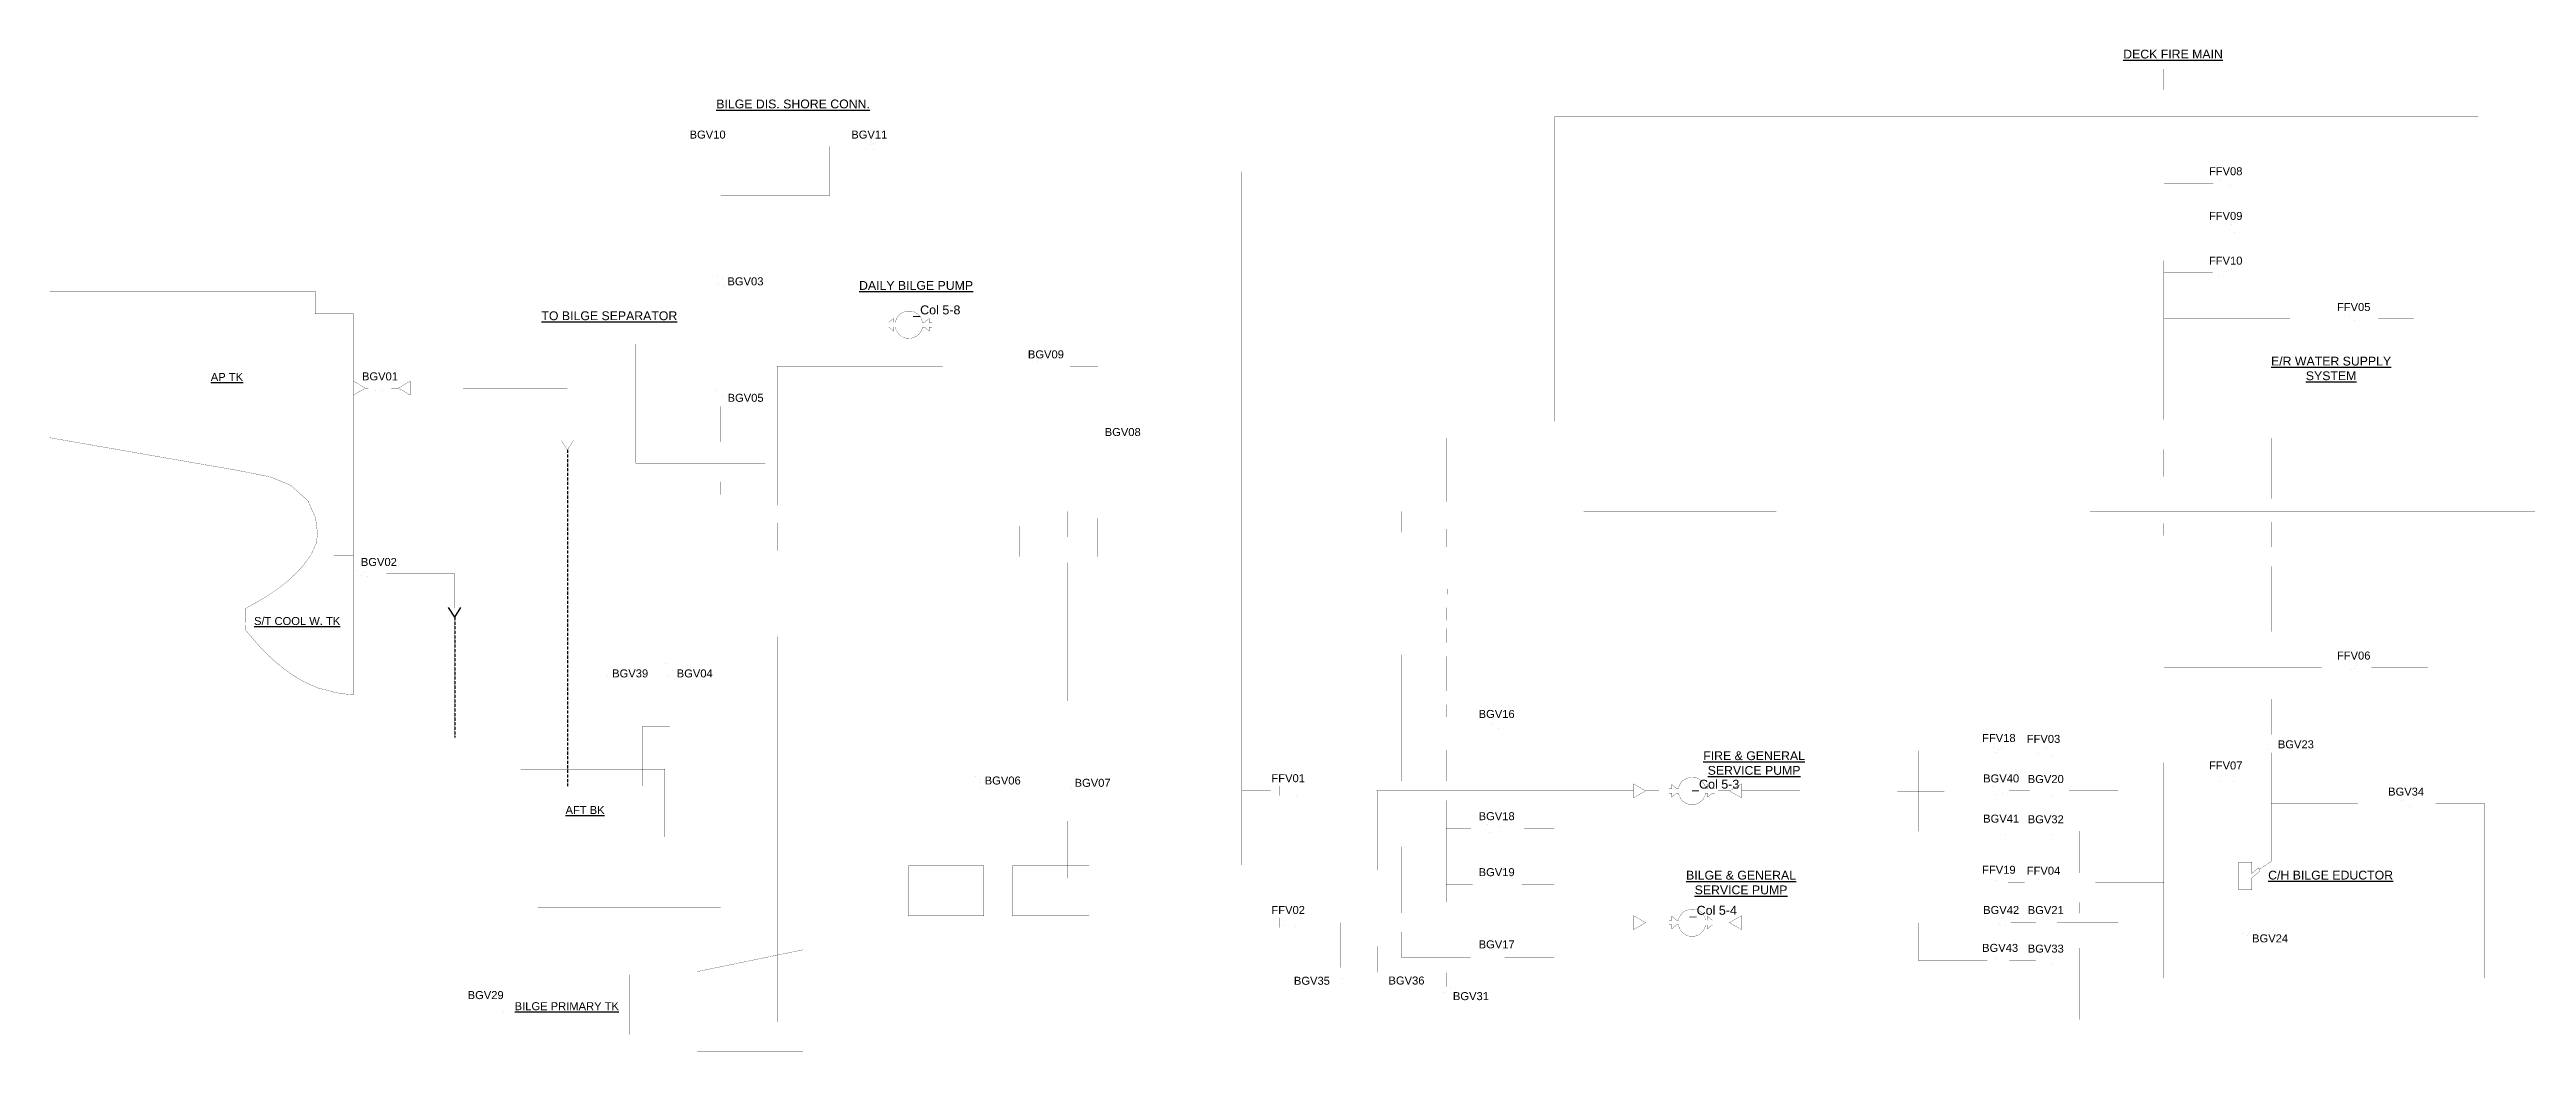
# Model space of a CAD drawing. Extents: x 136597 to 314487, y 107362 to 235283.
# Drawn here: x 140917 to 144015, y 117970 to 119228 of the extents above; entities that cross this region are included whole.
import ezdxf

# ---------------------------------------------------------------- set-up
doc = ezdxf.new("R2010")
doc.units = 0
doc.header["$MEASUREMENT"] = 0
doc.linetypes.add('DASHED', pattern=[19.05, 12.7, -6.35])
for name, color, linetype in [('Ballast', 80, 'CONTINUOUS'), ('Bilge - Ballast', 233, 'CONTINUOUS'), ('Omriss tanker Bilge', 132, 'CONTINUOUS'), ('Symboler', 42, 'CONTINUOUS'), ('TEKST', 7, 'CONTINUOUS')]:
    doc.layers.add(name, color=color, linetype=linetype)
doc.layers.add('Bilge', color=50, linetype='CONTINUOUS', plot=False)
doc.layers.add('FIFI', color=10, linetype='CONTINUOUS', plot=False)
doc.styles.add('ARIAL', font='ARIAL.TTF', dxfattribs={"height": 12})

msp = doc.modelspace()

# ---------------------------------------------------------------- linework, layer by layer
at = {"layer": 'Ballast', "linetype": 'Continuous', "const_width": 0.3}
for points in [[(144241.6, 119143.7), (142799, 119143.5), (142799, 118754), (142799.3, 119143.5)], [(142799, 118730), (142799, 118662.3)], [(142799, 118638.3), (142799, 118605.6)]]:
    msp.add_lwpolyline(points, close=True, dxfattribs=at)
at = {"layer": 'Bilge', "linetype": 'DASHED', "ltscale": 0.3}
for p, q in [((141564.5, 118727), (141564.5, 118306.8)), ((141423.6, 118518), (141423.6, 118367.3))]:
    msp.add_line(p, q, dxfattribs=at)
at = {"layer": 'Bilge', "color": 2}
for q in [(141416, 118529.9), (141431.2, 118529.9)]:
    msp.add_line((141423.6, 118518), q, dxfattribs=at)
at = {"layer": 'Bilge', "linetype": 'Continuous'}
for points, const_width in [([(141727.5, 119106.6), (141710.2, 119106.6)], 0.3), ([(141749.9, 119100.6), (141749.9, 119112.7), (141738.8, 119107.9), (141727.5, 119112.7), (141727.5, 119100.6), (141738.8, 119105.3), (141749.9, 119100.6)], 0.0075), ([(141756.2, 118949.8), (141756.2, 119106.6), (141749.9, 119106.6), (141756.2, 119106.6)], 0.3), ([(141929.4, 119106.6), (141892.5, 119106.6), (141892.5, 119044.8), (141756.2, 119044.8), (141892.5, 119044.8), (141892.5, 119106.6)], 0.3), ([(141951.9, 119100.6), (141951.9, 119112.7), (141940.7, 119107.9), (141929.4, 119112.7), (141929.4, 119100.6), (141940.7, 119105.3), (141951.9, 119100.6)], 0.0075), ([(141969.1, 119106.6), (141951.9, 119106.6)], 0.3), ([(143650.3, 119054.7), (143650.3, 119066.8), (143639.1, 119062.1), (143627.8, 119066.8), (143627.8, 119054.7), (143639.1, 119059.4), (143650.3, 119054.7)], 0.0075), ([(143650.3, 118998.8), (143650.3, 119010.9), (143639.1, 119006.2), (143627.8, 119010.9), (143627.8, 118998.8), (143639.1, 119003.5), (143650.3, 118998.8)], 0.0075), ([(141762.3, 118949.8), (141750.2, 118949.8), (141754.9, 118938.6), (141750.2, 118927.3), (141762.3, 118927.3), (141757.6, 118938.6), (141762.3, 118949.8)], 0.0075), ([(143650.3, 118942.9), (143650.3, 118955.1), (143639.1, 118950.3), (143627.8, 118955.1), (143627.8, 118942.9), (143639.1, 118947.7), (143650.3, 118942.9)], 0.0075), ([(141756.2, 118927.3), (141756.2, 118804.2)], 0.3), ([(141963.4, 118883.6), (141756.2, 118883.6)], 0.3), ([(142020.5, 118883.6), (142228.2, 118883.6), (142228.2, 118761.4), (142228.2, 118883.6)], 0.3), ([(143810.3, 118884.9), (143810.3, 118897.1), (143799.2, 118892.3), (143787.8, 118897.1), (143787.8, 118884.9), (143799.2, 118889.7), (143810.3, 118884.9)], 0.0075), ([(141827, 118710.6), (141650.1, 118710.6), (141650.1, 118859.5), (141650.1, 118710.6)], 0.3), ([(141317.7, 118804.3), (141311.9, 118804.3), (141296.9, 118813), (141296.9, 118795.6), (141311.9, 118804.3), (141317.7, 118804.3)], 0.3), ([(141340.1, 118798.2), (141340.1, 118810.4), (141329, 118805.6), (141317.7, 118810.4), (141317.7, 118798.2), (141329, 118803), (141340.1, 118798.2)], 0.0075), ([(141340.1, 118804.3), (141353, 118804.3), (141368, 118813), (141368, 118795.6), (141353, 118804.3)], 0.3), ([(142150.6, 118831.8), (141827, 118831.8), (141827, 118657.8), (141827, 118831.8)], 0.3), ([(142173.1, 118825.7), (142173.1, 118837.8), (142161.9, 118833.1), (142150.6, 118837.8), (142150.6, 118825.7), (142161.9, 118830.4), (142173.1, 118825.7)], 0.0075), ([(142173.1, 118831.8), (142228.2, 118831.8)], 0.3), ([(141368, 118804.3), (141564.5, 118804.3), (141564.5, 118737.2), (141564.5, 118804.3)], 0.3), ([(141762.5, 118804.2), (141750.4, 118804.2), (141755.1, 118793.1), (141750.4, 118781.7), (141762.5, 118781.7), (141757.8, 118793.1), (141762.5, 118804.2)], 0.0075), ([(141756.5, 118718.1), (141756.5, 118781.7)], 0.3), ([(142234.2, 118761.4), (142222.1, 118761.4), (142226.8, 118750.2), (142222.1, 118738.9), (142234.2, 118738.9), (142229.5, 118750.2), (142234.2, 118761.4)], 0.0075), ([(141564.5, 118306.8), (141564.5, 118727), (141572.1, 118738.9), (141564.5, 118727), (141556.9, 118738.9), (141564.5, 118727)], 0.3), ([(142228.2, 118738.9), (142228.2, 118658.3)], 0.3), ([(144253.7, 118742), (142663.6, 118742), (142663.6, 118662.3), (142663.6, 118742)], 0.3), ([(143695.4, 118662.3), (143695.4, 118742)], 0.3), ([(141756.5, 118703.1), (141756.2, 118657.8)], 0.3), ([(141692.9, 118462.1), (141692.9, 118650.3), (142382, 118650.3), (141692.9, 118650.3)], 0.3), ([(141756.2, 118642.8), (141756.2, 118601.1)], 0.3), ([(141827, 118642.8), (141827, 118601.1)], 0.3), ([(142129.5, 118642.8), (142129.5, 118593.6)], 0.3), ([(142190.5, 118601.1), (142190.5, 118650.3)], 0.3), ([(142227.7, 118642.8), (142227.7, 118593.6)], 0.3), ([(142434, 118650.5), (144113.3, 118650)], 0.3), ([(142607.4, 118605.6), (142607.4, 118650.3)], 0.3), ([(142663.6, 118638.3), (142663.6, 118605.6)], 0.3), ([(143695.4, 118638.3), (143695.4, 118605.6)], 0.3), ([(142382, 118593.6), (141692.9, 118593.6)], 0.3), ([(142078.1, 118325.7), (142078.1, 118593.6)], 0.3), ([(142434.1, 118593.6), (144168, 118593.6)], 0.3), ([(141319.4, 118566.1), (141319.4, 118578.2), (141308.3, 118573.5), (141296.9, 118578.2), (141296.9, 118566.1), (141308.3, 118570.8), (141319.4, 118566.1)], 0.0075), ([(141319.4, 118572.2), (141423.6, 118572.2), (141423.6, 118529), (141423.6, 118572.2)], 0.3), ([(141756.2, 118586.1), (141756.2, 118155.4), (141527.3, 118155.4), (141527.3, 118060.3), (141527.3, 118155.4), (141756.2, 118155.4)], 0.3), ([(141827, 118586.1), (141827, 118011.7)], 0.3), ([(142190.5, 118322.8), (142190.5, 118586.1)], 0.3), ([(142607.4, 118581.6), (142607.4, 118312.7)], 0.3), ([(142665, 118581.7), (142663.7, 118393)], 0.3), ([(142736.8, 118253.3), (142799, 118253.3), (142799, 118583.2), (142799, 118253.3)], 0.3), ([(143695.5, 118467.2), (143695.4, 118581.6)], 0.3), ([(141524, 118308.6), (141524, 118367.3), (141423.6, 118367.3), (141423.6, 118518), (141431.2, 118529.9), (141423.6, 118518), (141416, 118529.9), (141423.6, 118518), (141423.6, 118367.3), (141524, 118367.3)], 0.3), ([(143504.4, 118363), (143504.4, 118520)], 0.3), ([(141618.1, 118459.6), (141605.9, 118459.6), (141610.7, 118448.4), (141605.9, 118437.1), (141618.1, 118437.1), (141613.3, 118448.4), (141618.1, 118459.6)], 0.0075), ([(141698.9, 118459.6), (141686.8, 118459.6), (141691.5, 118448.4), (141686.8, 118437.1), (141698.9, 118437.1), (141694.2, 118448.4), (141698.9, 118459.6)], 0.0075), ([(143695.5, 118443.2), (143695.5, 118370.9)], 0.3), ([(143810.3, 118449.1), (143810.3, 118461.2), (143799.2, 118456.4), (143787.8, 118461.2), (143787.8, 118449.1), (143799.2, 118453.8), (143810.3, 118449.1)], 0.0075), ([(141612, 118437.1), (141612, 118306.8)], 0.3), ([(141692.9, 118437.1), (141692.9, 118381.5), (141658.8, 118381.5), (141658.8, 118306.8), (141658.8, 118381.5), (141692.9, 118381.5)], 0.3), ([(142714.3, 118381), (142607.4, 118381)], 0.3), ([(142736.8, 118374.9), (142736.8, 118387), (142725.6, 118382.3), (142714.3, 118387), (142714.3, 118374.9), (142725.6, 118379.6), (142736.8, 118374.9)], 0.0075), ([(142736.8, 118381), (142799, 118381)], 0.3), ([(142663.6, 118369), (142663.6, 118312.7)], 0.3), ([(143366.5, 118344.9), (143366.5, 118357), (143355.3, 118352.3), (143344, 118357), (143344, 118344.9), (143355.3, 118349.7), (143366.5, 118344.9)], 0.0075), ([(143422.3, 118344.9), (143422.3, 118357), (143411.2, 118352.3), (143399.9, 118357), (143399.9, 118344.9), (143411.2, 118349.7), (143422.3, 118344.9)], 0.0075), ([(143701.6, 118370.9), (143689.4, 118370.9), (143694.2, 118359.7), (143689.4, 118348.4), (143701.6, 118348.4), (143696.8, 118359.7), (143701.6, 118370.9)], 0.0075), ([(142084.1, 118325.7), (142072, 118325.7), (142076.7, 118314.6), (142072, 118303.2), (142084.1, 118303.2), (142079.4, 118314.6), (142084.1, 118325.7)], 0.0075), ([(142196.6, 118322.8), (142184.4, 118322.8), (142189.2, 118311.6), (142184.4, 118300.3), (142196.6, 118300.3), (142191.8, 118311.6), (142196.6, 118322.8)], 0.0075), ([(143504.4, 118339), (143504.4, 118198.2)], 0.3), ([(143650.2, 118311.7), (143650.2, 118323.8), (143639, 118319), (143627.7, 118323.8), (143627.7, 118311.7), (143639, 118316.4), (143650.2, 118311.7)], 0.0075), ([(142078.1, 118303.2), (142078.1, 118238.1), (142036, 118238.1), (142036, 118191.4), (142036, 118238.1), (142078.1, 118238.1)], 0.3), ([(142190.5, 118300.3), (142190.5, 118191.4)], 0.3), ([(142477.6, 118294.7), (142477.6, 118306.8), (142466.5, 118302), (142455.2, 118306.8), (142455.2, 118294.7), (142466.5, 118299.4), (142477.6, 118294.7)], 0.0075), ([(142577.4, 118147.9), (142577.4, 118300.7)], 0.3), ([(142607.4, 118288.7), (142607.4, 118147.9)], 0.3), ([(142663.6, 118104.9), (142663.6, 118288.7)], 0.3), ([(142999.5, 118300.7), (143017.9, 118300.7), (143032.9, 118292.1), (143032.9, 118309.4), (143017.9, 118300.7)], 0.3), ([(143345.3, 118300.4), (143032.9, 118300.7)], 0.3), ([(143345.3, 118250.1), (143258.3, 118250.1), (143254.1, 118250.1), (143254.1, 118300.5), (143254.1, 118250.1)], 0.3), ([(143367.8, 118294.3), (143367.8, 118306.5), (143356.6, 118301.7), (143345.3, 118306.5), (143345.3, 118294.3), (143356.6, 118299.1), (143367.8, 118294.3)], 0.0075), ([(143401.2, 118300.7), (143367.8, 118300.7)], 0.3), ([(143423.6, 118294.7), (143423.6, 118306.8), (143412.5, 118302), (143401.2, 118306.8), (143401.2, 118294.7), (143412.5, 118299.4), (143423.6, 118294.7)], 0.0075), ([(143423.6, 118300.7), (143504.4, 118300.7)], 0.3), ([(143851.9, 118285), (143695.5, 118285)], 0.3), ([(143874.3, 118279), (143874.3, 118291.1), (143863.2, 118286.3), (143851.9, 118291.1), (143851.9, 118279), (143863.2, 118283.7), (143874.3, 118279)], 0.0075), ([(143874.3, 118285), (143962.3, 118285), (143962.3, 118066.2), (143962.3, 118285)], 0.3), ([(142714.3, 118253.3), (142663.6, 118253.3)], 0.3), ([(142736.8, 118247.2), (142736.8, 118259.3), (142725.6, 118254.6), (142714.3, 118259.3), (142714.3, 118247.2), (142725.6, 118251.9), (142736.8, 118247.2)], 0.0075), ([(143367.8, 118244.1), (143367.8, 118256.2), (143356.6, 118251.4), (143345.3, 118256.2), (143345.3, 118244.1), (143356.6, 118248.8), (143367.8, 118244.1)], 0.0075), ([(143423.6, 118244.4), (143423.6, 118256.5), (143412.5, 118251.8), (143401.2, 118256.5), (143401.2, 118244.4), (143412.5, 118249.1), (143423.6, 118244.4)], 0.0075), ([(143367.8, 118250.1), (143401.2, 118250.1)], 0.3), ([(143423.6, 118250.5), (143455.8, 118250.5), (143455.8, 118198.2), (143455.8, 118250.5)], 0.3), ([(143366.5, 118180.1), (143366.5, 118192.3), (143355.3, 118187.5), (143344, 118192.3), (143344, 118180.1), (143355.3, 118184.9), (143366.5, 118180.1)], 0.0075), ([(143422.3, 118180.1), (143422.3, 118192.3), (143411.2, 118187.5), (143399.9, 118192.3), (143399.9, 118180.1), (143411.2, 118184.9), (143422.3, 118180.1)], 0.0075), ([(142714.3, 118183.2), (142663.6, 118183.2)], 0.3), ([(142736.8, 118177.2), (142736.8, 118189.3), (142725.6, 118184.5), (142714.3, 118189.3), (142714.3, 118177.2), (142725.6, 118181.9), (142736.8, 118177.2)], 0.0075), ([(142736.8, 118183.2), (142799, 118183.2), (142799, 118092.9), (142736.8, 118092.9), (142799, 118092.9), (142799, 118183.2)], 0.3), ([(143423.6, 118135.6), (143504.4, 118135.6), (143504.4, 118174.2), (143504.4, 118135.6)], 0.3), ([(143455.8, 118174.2), (143455.8, 118147.6)], 0.3), ([(143663.2, 118128.3), (143663.2, 118177)], 0.3), ([(142477.6, 118129.9), (142477.6, 118142), (142466.5, 118137.2), (142455.2, 118142), (142455.2, 118129.9), (142466.5, 118134.6), (142477.6, 118129.9)], 0.0075), ([(142531.2, 118074), (142531.2, 118136)], 0.3), ([(142999.5, 118135.9), (143017.9, 118135.9), (143032.9, 118127.3), (143032.9, 118144.6), (143017.9, 118135.9)], 0.3), ([(143345.3, 118135.9), (143032.9, 118135.9)], 0.3), ([(143344, 118088.5), (143254.1, 118088.5), (143254.1, 118135.9), (143254.1, 118088.5)], 0.3), ([(143367.8, 118129.9), (143367.8, 118142), (143356.6, 118137.2), (143345.3, 118142), (143345.3, 118129.9), (143356.6, 118134.6), (143367.8, 118129.9)], 0.0075), ([(143367.8, 118135.6), (143401.2, 118135.6)], 0.3), ([(143423.6, 118129.5), (143423.6, 118141.6), (143412.5, 118136.9), (143401.2, 118141.6), (143401.2, 118129.5), (143412.5, 118134.2), (143423.6, 118129.5)], 0.0075), ([(142577.4, 118123.9), (142577.4, 118074)], 0.3), ([(142714.3, 118092.9), (142607.4, 118092.9), (142607.4, 118124.2), (142607.4, 118092.9)], 0.3), ([(142736.8, 118086.8), (142736.8, 118099), (142725.6, 118094.2), (142714.3, 118099), (142714.3, 118086.8), (142725.6, 118091.6), (142736.8, 118086.8)], 0.0075), ([(143455.9, 118125), (143455.9, 118014.7)], 0.3), ([(143669.3, 118128.3), (143657.2, 118128.3), (143661.9, 118117.1), (143657.2, 118105.8), (143669.3, 118105.8), (143664.5, 118117.1), (143669.3, 118128.3)], 0.0075), ([(143663.2, 118105.8), (143663.2, 118066.2)], 0.3), ([(142537.3, 118074), (142525.2, 118074), (142529.9, 118062.8), (142525.2, 118051.5), (142537.3, 118051.5), (142532.6, 118062.8), (142537.3, 118074)], 0.0075), ([(142583.4, 118074), (142571.2, 118074), (142576, 118062.8), (142571.2, 118051.5), (142583.4, 118051.5), (142578.6, 118062.8), (142583.4, 118074)], 0.0075), ([(142663.6, 118080.9), (142663.6, 118056.1)], 0.3), ([(143366.5, 118082.4), (143366.5, 118094.6), (143355.3, 118089.8), (143344, 118094.6), (143344, 118082.4), (143355.3, 118087.2), (143366.5, 118082.4)], 0.0075), ([(143366.5, 118088.5), (143401.2, 118088.5)], 0.3), ([(143423.6, 118082.8), (143423.6, 118094.9), (143412.5, 118090.1), (143401.2, 118094.9), (143401.2, 118082.8), (143412.5, 118087.5), (143423.6, 118082.8)], 0.0075), ([(143423.6, 118088.8), (143455.9, 118088.8)], 0.3), ([(142669.7, 118056.1), (142657.6, 118056.1), (142662.3, 118044.9), (142657.6, 118033.6), (142669.7, 118033.6), (142665, 118044.9), (142669.7, 118056.1)], 0.0075), ([(141486.5, 118023), (141486.5, 118035.1), (141475.3, 118030.4), (141464, 118035.1), (141464, 118023), (141475.3, 118027.7), (141486.5, 118023)], 0.0075)]:
    msp.add_lwpolyline(points, close=True, dxfattribs=dict(at, const_width=const_width))
at = {"layer": 'Bilge', "linetype": 'Continuous', "const_width": 0.3}
for points in [[(141612, 118459.6), (141612, 118859.5)], [(143695.5, 118348.4), (143695.5, 118212.2), (143680.7, 118202.7)]]:
    msp.add_lwpolyline(points, dxfattribs=at)
at = {"layer": 'FIFI', "linetype": 'Continuous', "const_width": 0.3}
for points in [[(143561.3, 119155.5), (143561.3, 119203.3), (143561.3, 119155.5)], [(143561.3, 119131.5), (143561.3, 118764.8)], [(142408, 117970.1), (142408, 119075.1)], [(143627.8, 119060.7), (143561.3, 119060.7)], [(143627.8, 119004.9), (143561.3, 119004.9)], [(143627.8, 118949), (143561.3, 118949)], [(143787.8, 118891), (143561.3, 118891)], [(143810.3, 118891), (143873.7, 118891)], [(143561.3, 118837), (143682.1, 118837)], [(143561.3, 118665), (143561.3, 118727.6)], [(143561.3, 118607), (143561.3, 118635.3)], [(143561.3, 118564.3), (143561.3, 118066.2)], [(143787.8, 118455.1), (143561.3, 118455.1)], [(143810.3, 118455.1), (143891.7, 118455.1)], [(143344, 118351), (143254.2, 118351), (143254.1, 118300.5), (143254.1, 118351)], [(143366.5, 118351), (143399.9, 118351)], [(143422.3, 118351), (143561.3, 118351)], [(143627.7, 118317.7), (143561.3, 118317.7)], [(143663.2, 118211.5), (143663.2, 118317.7), (143650.2, 118317.7), (143663.2, 118317.7)], [(142455.2, 118300.7), (142408, 118300.7)], [(142477.6, 118300.7), (142898.1, 118300.7)], [(142942.4, 118300.8), (142913.1, 118300.8), (142898.1, 118309.4), (142898.1, 118292.1), (142913.1, 118300.7)], [(143399.9, 118186.2), (143366.5, 118186.2)], [(143422.3, 118186.2), (143561.3, 118186.2)], [(142455.2, 118135.9), (142408, 118135.9)], [(142477.6, 118135.9), (142898.1, 118135.9)], [(142942.4, 118136), (142913.1, 118136), (142898.1, 118144.6), (142898.1, 118127.3), (142913.1, 118135.9)]]:
    msp.add_lwpolyline(points, close=True, dxfattribs=at)
at = {"layer": 'Omriss tanker Bilge', "linetype": 'Continuous', "const_width": 0.3}
for points in [[(141249.1, 118925.5), (140917, 118925.5), (140917, 118742.3), (140966.9, 118733.6), (141047.3, 118719.6), (141094, 118711.5), (141150, 118701.8), (141192.7, 118693.4), (141218.2, 118682.9), (141240, 118663.5), (141249.5, 118642.3), (141252, 118622.6), (141250.5, 118610.2), (141243.8, 118595.7), (141296.9, 118595.5), (141296.9, 118897.1), (141249.1, 118897.1)], [(141243.8, 118595.7), (141235.1, 118583.8), (141225.9, 118573.5), (141215.2, 118563.5), (141202.7, 118553.5), (141188.6, 118544.1), (141177, 118537.2), (141162, 118528.9), (141161.9, 118520.5), (141162, 118512.7), (141162.4, 118501.4), (141173.4, 118488.4), (141180.6, 118479.9), (141190.8, 118470), (141200.1, 118461.4), (141209.2, 118453.9), (141220.8, 118445.6), (141234.4, 118437.4), (141252.9, 118429.2), (141265.4, 118426.2), (141273.3, 118423.8), (141288.1, 118421.7), (141296.9, 118421.1), (141296.9, 118595.5)], [(141506.1, 118327.8), (141506.1, 118243), (141686.3, 118243), (141686.3, 118327.8)], [(141991.1, 118207.1), (141991.1, 118144.5), (142085.5, 118144.5), (142085.5, 118207.1)], [(142121.3, 118207.1), (142121.3, 118144.5), (142217.3, 118144.5), (142217.3, 118207.1)], [(141859.2, 118102), (141727, 118074.8), (141727, 117975.4), (141859.2, 117975.4)], [(141486.5, 118070.9), (141486.5, 117995.9), (141642.6, 117995.9), (141642.6, 118070.9)]]:
    msp.add_lwpolyline(points, close=True, dxfattribs=at)
at = {"layer": 'Symboler', "linetype": 'Continuous', "const_width": 0.3}
for points in [[(141963.4, 118880.7), (141966.5, 118880.7), (141972.4, 118875.7), (141972.4, 118880.7), (141974.6, 118880.7), (141975.3, 118878.1), (141977.3, 118874), (141980.3, 118870.6), (141983.6, 118868.4), (141987.1, 118866.9), (141994.5, 118866.5), (142001.9, 118869.6), (142003.9, 118871.3), (142006.6, 118874.8), (142008.2, 118878.5), (142008.7, 118880.6), (142010.6, 118880.6), (142011.1, 118880.6), (142017.1, 118875.6), (142017.1, 118880.6), (142020.5, 118880.6), (142020.5, 118886.5), (142017.1, 118886.5), (142017.1, 118891.4), (142011.1, 118886.5), (142008.7, 118886.5), (142007.7, 118890.1), (142005.9, 118893.5), (142003.9, 118895.8), (142002.3, 118897.2), (141998.7, 118899.4), (141997, 118900.1), (141994.7, 118900.6), (141991.8, 118900.6), (141988.8, 118900.6), (141986.4, 118900), (141983, 118898.5), (141980.2, 118896.5), (141977.8, 118893.9), (141976.1, 118891.1), (141975, 118888), (141975, 118886.6), (141972.5, 118886.6), (141972.5, 118891.5), (141966.5, 118886.6), (141963.4, 118886.6), (141963.4, 118880.7)], [(142999.5, 118303.7), (142996.5, 118303.7), (142990.5, 118308.7), (142990.5, 118303.7), (142988.3, 118303.7), (142987.6, 118306.3), (142985.6, 118310.4), (142982.6, 118313.7), (142979.3, 118316), (142975.8, 118317.4), (142968.4, 118317.8), (142961.1, 118314.7), (142959, 118313), (142956.4, 118309.6), (142954.7, 118305.9), (142954.2, 118303.8), (142952.3, 118303.8), (142951.8, 118303.8), (142945.8, 118308.7), (142945.8, 118303.8), (142942.4, 118303.8), (142942.4, 118297.8), (142945.8, 118297.8), (142945.8, 118292.9), (142951.8, 118297.8), (142954.2, 118297.8), (142955.2, 118294.3), (142957, 118290.9), (142959, 118288.5), (142960.6, 118287.1), (142964.2, 118285), (142965.9, 118284.3), (142968.2, 118283.7), (142971.1, 118283.7), (142974.1, 118283.7), (142976.5, 118284.3), (142979.9, 118285.8), (142982.7, 118287.9), (142985.1, 118290.5), (142986.8, 118293.3), (142987.9, 118296.4), (142987.9, 118297.8), (142990.5, 118297.8), (142990.5, 118292.8), (142996.4, 118297.8), (142999.5, 118297.8), (142999.5, 118303.7)], [(143655.1, 118212.1), (143655.1, 118177), (143671.3, 118177), (143671.3, 118191.9), (143681.6, 118200.7), (143679.8, 118204.6), (143671.3, 118197.3), (143671.3, 118211.5), (143655.1, 118211.5)], [(142999.5, 118138.9), (142996.5, 118138.9), (142990.5, 118143.9), (142990.5, 118138.9), (142988.3, 118138.9), (142987.6, 118141.5), (142985.6, 118145.6), (142982.6, 118149), (142979.3, 118151.2), (142975.8, 118152.6), (142968.4, 118153), (142961.1, 118150), (142959, 118148.2), (142956.4, 118144.8), (142954.7, 118141.1), (142954.2, 118139), (142952.3, 118139), (142951.8, 118139), (142945.8, 118144), (142945.8, 118139), (142942.4, 118139), (142942.4, 118133.1), (142945.8, 118133.1), (142945.8, 118128.1), (142951.8, 118133.1), (142954.2, 118133.1), (142955.2, 118129.5), (142957, 118126.1), (142959, 118123.8), (142960.6, 118122.3), (142964.2, 118120.2), (142965.9, 118119.5), (142968.2, 118119), (142971.1, 118119), (142974.1, 118119), (142976.5, 118119.5), (142979.9, 118121), (142982.7, 118123.1), (142985.1, 118125.7), (142986.8, 118128.5), (142987.9, 118131.6), (142987.9, 118133), (142990.5, 118133), (142990.5, 118128.1), (142996.4, 118133), (142999.5, 118133), (142999.5, 118138.9)]]:
    msp.add_lwpolyline(points, close=True, dxfattribs=at)

# ---------------------------------------------------------------- texts
at = {"layer": 'Bilge', "linetype": 'Continuous', "char_height": 10, "width": 44.169, "attachment_point": 1, "style": 'ARIAL'}
for s, insert in [('BGV10', (141717.4, 119126.3)), ('BGV11', (141919.6, 119126.3)), ('FFV08', (143617.7, 119080.5)), ('FFV09', (143617.7, 119024.6)), ('FFV10', (143617.7, 118968.7)), ('BGV03', (141764.7, 118942.8)), ('FFV05', (143777.8, 118910.7)), ('BGV09', (142140.5, 118851.5)), ('BGV01', (141307.6, 118824)), ('BGV05', (141764.9, 118797.2)), ('BGV08', (142236.6, 118754.4)), ('BGV02', (141306.2, 118591.9)), ('FFV06', (143777.8, 118474.9)), ('BGV39', (141620.5, 118452.6)), ('BGV04', (141701.3, 118452.6)), ('BGV16', (142704.3, 118401.9)), ('FFV18', (143334, 118371.9)), ('FFV03', (143389.8, 118370.7)), ('BGV23', (143703.9, 118363.9)), ('BGV06', (142086.5, 118318.7)), ('BGV07', (142198.9, 118315.8)), ('FFV01', (142445.1, 118321.6)), ('BGV40', (143335.3, 118321.3)), ('BGV20', (143391.1, 118320.5)), ('FFV07', (143617.7, 118337.5)), ('BGV34', (143841.8, 118304.8)), ('BGV18', (142704.3, 118274.1)), ('BGV41', (143335.3, 118271)), ('BGV32', (143391.1, 118270.2)), ('BGV19', (142704.3, 118204.1)), ('FFV19', (143334, 118207.1)), ('FFV04', (143389.8, 118205.9)), ('FFV02', (142445.1, 118156.8)), ('BGV42', (143335.3, 118156.8)), ('BGV21', (143391.1, 118156.7)), ('BGV17', (142704.3, 118113.8)), ('BGV43', (143334, 118109.4)), ('BGV33', (143391.1, 118108.5)), ('BGV24', (143671.7, 118121.3)), ('BGV35', (142473.2, 118068.3)), ('BGV36', (142591.5, 118068.6)), ('BGV29', (141439.8, 118050.4)), ('BGV31', (142672.1, 118049.1))]:
    msp.add_mtext(s, dxfattribs=dict(at, insert=insert))
at = {"layer": 'Bilge - Ballast', "linetype": 'Continuous', "attachment_point": 2, "style": 'ARIAL'}
for s, insert, char_height, width in [('{\\LDECK FIRE MAIN}', (143572.8, 119227.5), 11, 183.683), ('{\\LBILGE DIS. SHORE CONN.}', (141846.8, 119165.1), 11, 183.683), ('{\\LDAILY BILGE PUMP}', (142000.6, 118938.2), 11, 183.683), ('{\\LTO BILGE SEPARATOR}', (141617, 118900.3), 11, 183.683), ('{\\LE/R WATER SUPPLY SYSTEM}', (143770.5, 118843.6), 11, 183.683), ('{\\LAP TK}', (141138.7, 118823.2), 10, 173.839), ('{\\LS/T COOL W. TK}', (141226.5, 118518.1), 10, 173.839), ('{\\LFIRE & GENERAL SERVICE PUMP}', (143048.8, 118350.2), 11, 183.683), ('{\\LAFT BK}', (141586.6, 118281.8), 10, 173.839), ('{\\LBILGE & GENERAL SERVICE PUMP}', (143032.5, 118200.8), 11, 183.683), ('{\\LC/H BILGE EDUCTOR}', (143769.9, 118200.9), 11, 183.683), ('{\\LBILGE PRIMARY TK}', (141563.8, 118036.5), 10, 173.839)]:
    msp.add_mtext(s, dxfattribs=dict(at, insert=insert, char_height=char_height, width=width))
at = {"layer": 'TEKST', "linetype": 'Continuous', "style": 'ARIAL'}
for s, p in [('_Col 5-8', (141997, 118896.5)), ('_Col 5-3', (142971.2, 118303.5)), ('_Col 5-4', (142968.2, 118145.8))]:
    msp.add_text(s, height=11.2, dxfattribs=at).set_placement(p)

doc.saveas('drawing.dxf')
